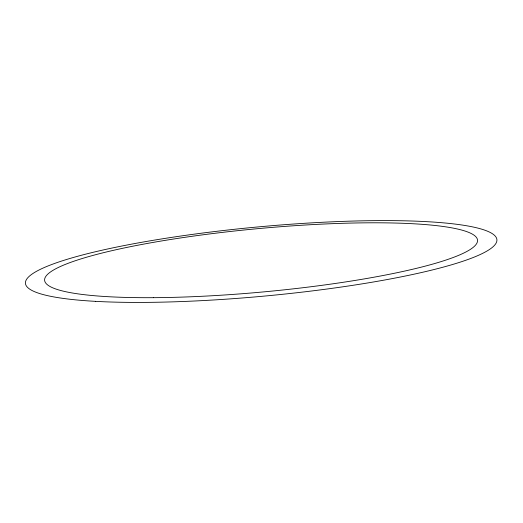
<?xml version="1.0" encoding="UTF-8"?>
<svg xmlns="http://www.w3.org/2000/svg" width="523" height="523" viewBox="0 0 523 523"><rect width="100%" height="100%" fill="white"/><g stroke="black" fill="none" stroke-linecap="round" stroke-linejoin="round"><path stroke-width="0.78" d="M95.657 301.359A236.716 34.721 -5.3 0 0 489.299 249.595A236.716 34.721 -5.3 0 0 198.583 233.572A236.716 34.721 -5.3 0 0 95.657 301.359M153.429 297.679A217.405 31.753 -5.3 0 0 477.551 240.488A217.405 31.753 -5.3 0 0 152.206 242.567A217.405 31.753 -5.3 0 0 153.429 297.679"/></g></svg>
